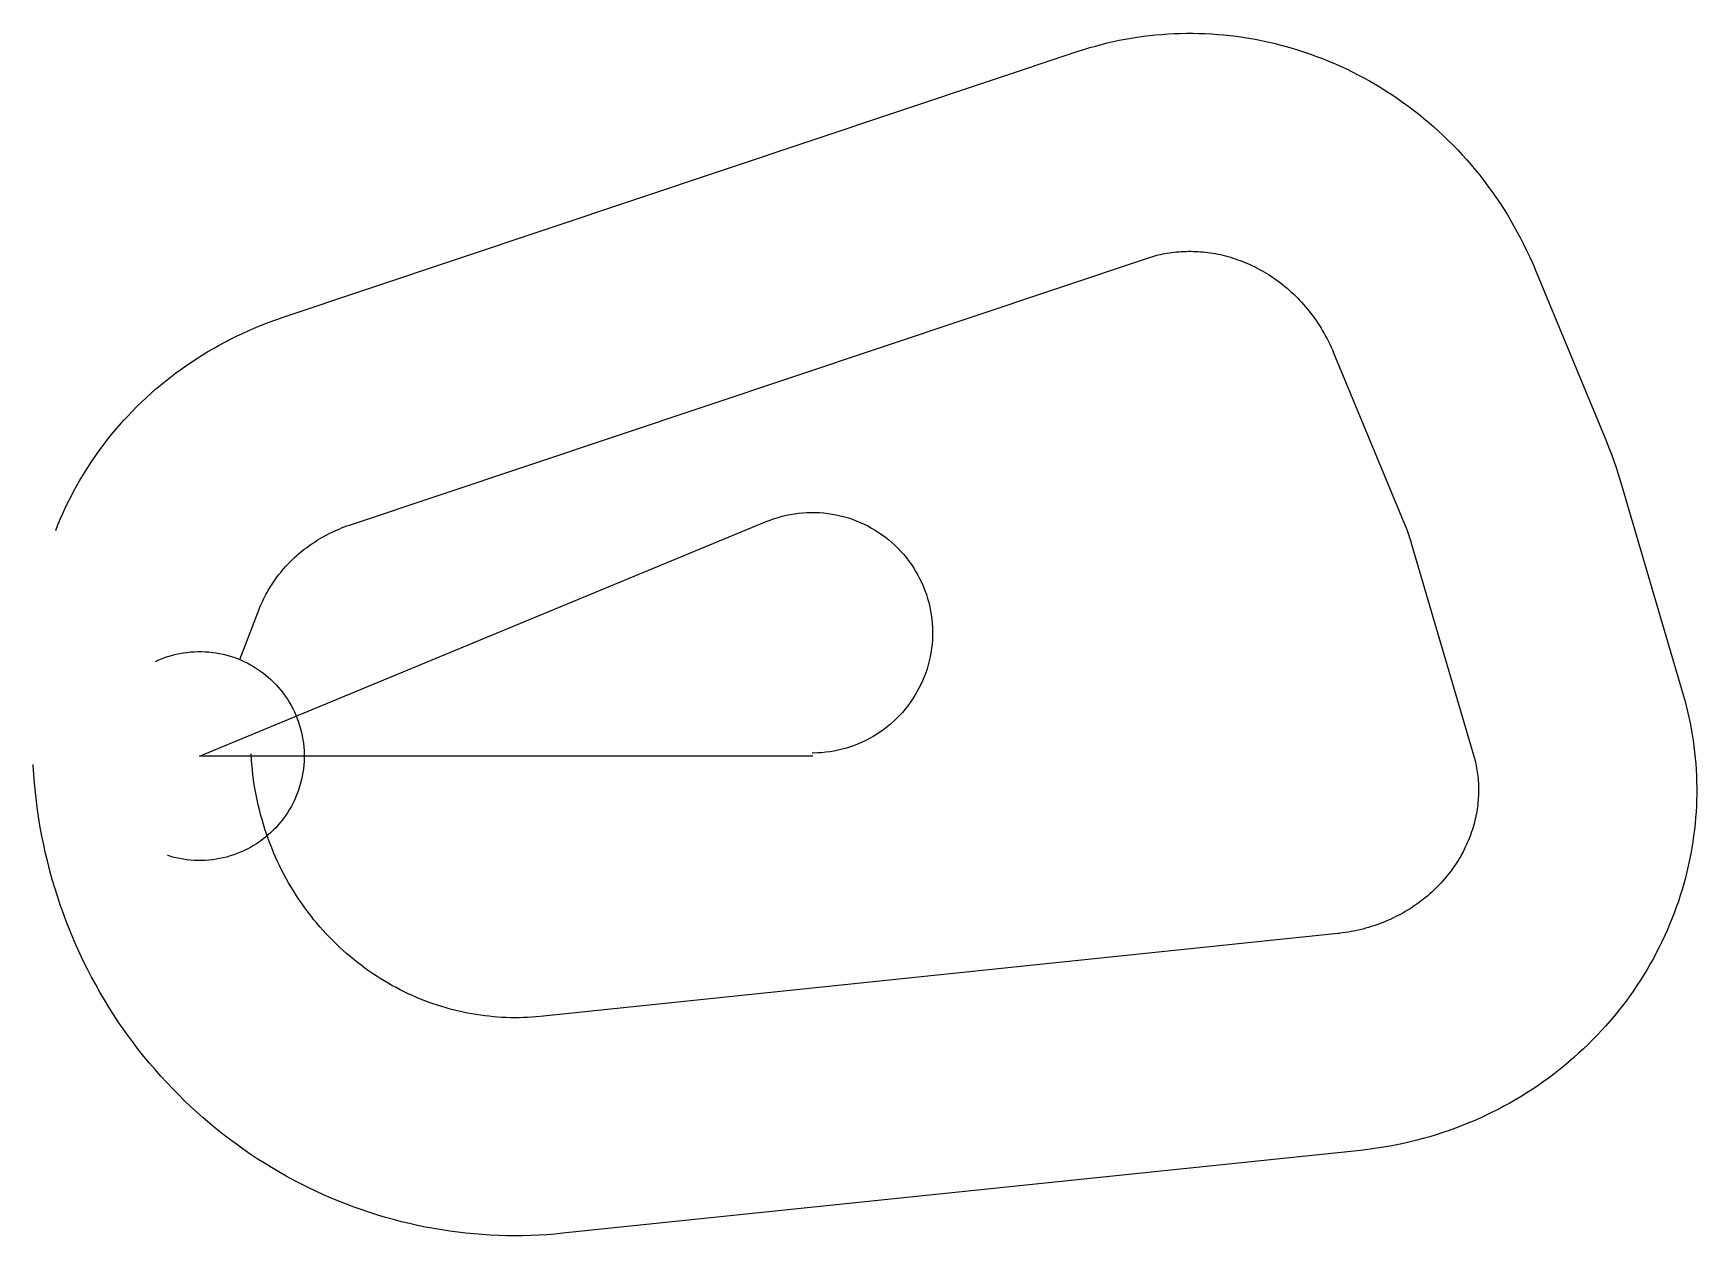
# Model space of a CAD drawing. Header units: metres. Extents: x -3509 to 31570, y -10120 to 15249.
import ezdxf

# ---------------------------------------------------------------- set-up
doc = ezdxf.new("R2010")
doc.units = ezdxf.units.M

msp = doc.modelspace()

# ---------------------------------------------------------------- linework, layer by layer
at = {"layer": 'Boundry', "color": 1}
for p, q in [((1718, 9242), (18526, 14868)), ((3179, 4880), (19986, 10506)), ((28161, 10268), (29665, 6638)), ((23911, 8508), (25415, 4878)), ((29964, 5789), (31283, 1295)), ((25550, 4494), (26869, 0)), ((844, 2037), (1254, 3098)), ((24001, -3743), (7182, -5492)), ((24477, -8318), (7658, -10067))]:
    msp.add_line(p, q, dxfattribs=at)
at = {"layer": 'NorminalTrack', "color": 1}
msp.add_lwpolyline([(12930, 0), (0, 0), (11946, 4947), (11946, 4947), (12028, 4980), (12112, 5009), (12196, 5036), (12281, 5060), (12368, 5080), (12454, 5098), (12542, 5113), (12630, 5124), (12718, 5133), (12806, 5138), (12895, 5140), (12983, 5140), (13072, 5136), (13160, 5129), (13248, 5119), (13336, 5106), (13423, 5090), (13510, 5070), (13595, 5048), (13680, 5023), (13764, 4995), (13847, 4964), (13929, 4930), (14010, 4893), (14089, 4854), (14167, 4811), (14243, 4766), (14318, 4719), (14391, 4669), (14462, 4616), (14532, 4561), (14599, 4503), (14664, 4443), (14728, 4381), (14789, 4317), (14847, 4251), (14904, 4182), (14958, 4112), (15009, 4040), (15058, 3966), (15104, 3890), (15148, 3813), (15189, 3735), (15227, 3655), (15262, 3573), (15295, 3491), (15324, 3407), (15351, 3323), (15375, 3237), (15395, 3151), (15413, 3064), (15428, 2977), (15439, 2889), (15448, 2801), (15453, 2713), (15455, 2624), (15455, 2535), (15451, 2447), (15444, 2359), (15434, 2271), (15421, 2183), (15404, 2096), (15385, 2009), (15363, 1923), (15338, 1839), (15310, 1754), (15279, 1671), (15245, 1590), (15208, 1509), (15169, 1430), (15126, 1352), (15081, 1275), (15034, 1201), (14984, 1128), (14931, 1057), (14876, 987), (14818, 920), (14758, 854), (14696, 791), (14632, 730), (14565, 672), (14497, 615), (14427, 561), (14355, 510), (14281, 461), (14205, 415), (14128, 371), (14050, 330), (13970, 292), (13888, 257), (13806, 224), (13722, 195), (13638, 168), (13552, 144), (13466, 124), (13379, 106), (13292, 91), (13204, 80), (13116, 71), (13028, 66), (12939, 64), (12917, 63)], dxfattribs=at)
at = {"layer": 'WindSpiral', "color": 5}
for points in [[(18526, 14868), (18647, 14908), (18769, 14945), (18892, 14980), (19015, 15013), (19140, 15044), (19265, 15073), (19391, 15100), (19517, 15125), (19644, 15147), (19772, 15167), (19900, 15185), (20029, 15201), (20158, 15215), (20288, 15226), (20418, 15235), (20548, 15242), (20679, 15247), (20810, 15249), (20941, 15249), (21073, 15247), (21204, 15242), (21336, 15235), (21468, 15226), (21600, 15214), (21732, 15201), (21863, 15184), (21995, 15166), (22127, 15145), (22258, 15122), (22389, 15096), (22520, 15069), (22651, 15038), (22781, 15006), (22911, 14971), (23041, 14934), (23170, 14895), (23298, 14853), (23426, 14809), (23554, 14762), (23680, 14714), (23807, 14663), (23932, 14610), (24057, 14554), (24181, 14496), (24304, 14436), (24426, 14374), (24547, 14310), (24667, 14243), (24787, 14174), (24905, 14103), (25022, 14030), (25138, 13954), (25253, 13877), (25367, 13797), (25480, 13715), (25591, 13632), (25701, 13546), (25810, 13458), (25917, 13368), (26023, 13276), (26127, 13182), (26230, 13086), (26331, 12988), (26431, 12889), (26529, 12787), (26625, 12684), (26720, 12578), (26813, 12471), (26905, 12362), (26994, 12252), (27082, 12139), (27168, 12025), (27252, 11910), (27334, 11792), (27415, 11673), (27493, 11553), (27569, 11431), (27643, 11307), (27716, 11182), (27786, 11056), (27854, 10928), (27919, 10799), (27983, 10669), (28045, 10537), (28104, 10404), (28161, 10269), (28161, 10268)], [(19986, 10506), (20031, 10521), (20076, 10534), (20121, 10548), (20167, 10560), (20214, 10571), (20261, 10582), (20308, 10592), (20356, 10602), (20404, 10610), (20452, 10618), (20501, 10625), (20550, 10631), (20599, 10636), (20649, 10640), (20699, 10644), (20749, 10646), (20800, 10648), (20851, 10649), (20902, 10649), (20953, 10648), (21004, 10646), (21056, 10644), (21107, 10640), (21159, 10636), (21211, 10630), (21263, 10624), (21316, 10616), (21368, 10608), (21420, 10599), (21473, 10589), (21525, 10578), (21577, 10565), (21630, 10552), (21682, 10538), (21735, 10523), (21787, 10507), (21839, 10490), (21891, 10472), (21943, 10454), (21995, 10434), (22047, 10413), (22098, 10391), (22150, 10368), (22201, 10344), (22252, 10319), (22302, 10294), (22353, 10267), (22403, 10239), (22453, 10210), (22502, 10181), (22551, 10150), (22600, 10118), (22648, 10086), (22696, 10052), (22744, 10017), (22791, 9982), (22838, 9945), (22884, 9908), (22930, 9870), (22975, 9830), (23020, 9790), (23064, 9749), (23107, 9707), (23150, 9664), (23193, 9620), (23234, 9575), (23275, 9530), (23316, 9483), (23356, 9436), (23395, 9388), (23433, 9339), (23471, 9289), (23508, 9238), (23544, 9186), (23579, 9134), (23614, 9081), (23647, 9027), (23680, 8972), (23712, 8917), (23743, 8861), (23774, 8804), (23803, 8746), (23831, 8688), (23859, 8629), (23886, 8569), (23911, 8509), (23911, 8508)], [(-3036, 4757), (-2988, 4877), (-2939, 4996), (-2887, 5114), (-2833, 5232), (-2777, 5349), (-2719, 5465), (-2658, 5580), (-2596, 5694), (-2531, 5808), (-2465, 5920), (-2396, 6032), (-2325, 6142), (-2252, 6251), (-2178, 6359), (-2101, 6467), (-2022, 6572), (-1941, 6677), (-1859, 6781), (-1774, 6883), (-1687, 6983), (-1599, 7083), (-1509, 7181), (-1416, 7278), (-1322, 7373), (-1227, 7466), (-1129, 7558), (-1030, 7649), (-929, 7738), (-826, 7825), (-722, 7911), (-615, 7995), (-508, 8077), (-398, 8157), (-288, 8236), (-175, 8313), (-61, 8388), (54, 8461), (171, 8532), (289, 8601), (409, 8668), (530, 8734), (652, 8797), (775, 8858), (900, 8917), (1026, 8974), (1153, 9029), (1282, 9082), (1411, 9133), (1542, 9181), (1673, 9227), (1718, 9242)], [(29665, 6638), (29719, 6503), (29772, 6366), (29822, 6229), (29870, 6090), (29915, 5950), (29958, 5810), (29964, 5789)], [(1254, 3098), (1272, 3143), (1291, 3187), (1310, 3232), (1331, 3277), (1352, 3321), (1374, 3366), (1398, 3410), (1422, 3454), (1446, 3497), (1472, 3540), (1499, 3584), (1526, 3626), (1554, 3669), (1583, 3711), (1613, 3753), (1644, 3794), (1676, 3836), (1709, 3876), (1742, 3917), (1776, 3956), (1811, 3996), (1847, 4035), (1884, 4073), (1922, 4111), (1960, 4149), (1999, 4186), (2039, 4222), (2080, 4258), (2122, 4294), (2164, 4328), (2207, 4362), (2251, 4396), (2296, 4429), (2341, 4461), (2387, 4492), (2434, 4523), (2481, 4553), (2530, 4583), (2579, 4611), (2628, 4639), (2679, 4666), (2729, 4693), (2781, 4718), (2833, 4743), (2886, 4767), (2940, 4790), (2994, 4812), (3048, 4834), (3104, 4854), (3159, 4874), (3179, 4880)], [(25415, 4878), (25439, 4817), (25463, 4756), (25486, 4694), (25507, 4631), (25528, 4567), (25547, 4503), (25550, 4494)], [(-932, 1998), (-861, 2029), (-790, 2058), (-718, 2085), (-645, 2108), (-571, 2130), (-496, 2148), (-421, 2164), (-345, 2178), (-269, 2188), (-192, 2196), (-115, 2202), (-38, 2204), (38, 2204), (115, 2202), (192, 2196), (269, 2188), (345, 2178), (421, 2164), (496, 2148), (571, 2130), (645, 2108), (718, 2085), (790, 2058), (861, 2029), (932, 1998), (1001, 1964), (1069, 1928), (1136, 1890), (1201, 1849), (1265, 1806), (1327, 1761), (1387, 1713), (1446, 1664), (1504, 1612), (1559, 1559), (1612, 1504), (1664, 1446), (1713, 1387), (1761, 1327), (1806, 1265), (1849, 1201), (1890, 1136), (1928, 1069), (1964, 1001), (1998, 932), (2029, 861), (2058, 790), (2085, 718), (2108, 645), (2130, 571), (2148, 496), (2164, 421), (2178, 345), (2188, 269), (2196, 192), (2202, 115), (2204, 38), (2204, -38), (2202, -115), (2196, -192), (2188, -269), (2178, -345), (2164, -421), (2148, -496), (2130, -571), (2108, -645), (2085, -718), (2058, -790), (2029, -861), (1998, -932), (1964, -1001), (1928, -1069), (1890, -1136), (1849, -1201), (1806, -1265), (1761, -1327), (1713, -1387), (1664, -1446), (1612, -1504), (1559, -1559), (1504, -1612), (1446, -1664), (1387, -1713), (1327, -1761), (1265, -1806), (1201, -1849), (1136, -1890), (1069, -1928), (1001, -1964), (932, -1998), (861, -2029), (790, -2058), (718, -2085), (645, -2108), (571, -2130), (496, -2148), (421, -2164), (345, -2178), (269, -2188), (192, -2196), (115, -2202), (38, -2204), (-38, -2204), (-115, -2202), (-192, -2196), (-269, -2188), (-345, -2178), (-421, -2164), (-496, -2148), (-571, -2130), (-645, -2108), (-681, -2097)], [(31283, 1295), (31316, 1177), (31348, 1058), (31377, 938), (31405, 818), (31430, 696), (31453, 575), (31475, 452), (31494, 329), (31511, 206), (31526, 82), (31539, -43), (31549, -167), (31558, -293), (31564, -418), (31568, -544), (31570, -670), (31569, -797), (31567, -923), (31562, -1050), (31555, -1177), (31546, -1304), (31535, -1431), (31521, -1558), (31505, -1685), (31487, -1811), (31466, -1938), (31444, -2065), (31419, -2191), (31392, -2317), (31362, -2443), (31331, -2569), (31297, -2694), (31261, -2818), (31222, -2943), (31182, -3067), (31139, -3190), (31094, -3313), (31047, -3435), (30997, -3556), (30945, -3677), (30892, -3797), (30836, -3917), (30777, -4035), (30717, -4153), (30655, -4270), (30590, -4385), (30523, -4500), (30454, -4614), (30383, -4727), (30310, -4839), (30235, -4950), (30158, -5059), (30079, -5168), (29998, -5275), (29914, -5381), (29829, -5485), (29742, -5589), (29653, -5691), (29562, -5791), (29469, -5890), (29375, -5988), (29278, -6084), (29180, -6178), (29080, -6271), (28978, -6362), (28874, -6452), (28769, -6540), (28662, -6626), (28553, -6711), (28442, -6794), (28330, -6874), (28217, -6954), (28102, -7031), (27985, -7106), (27867, -7179), (27748, -7251), (27627, -7320), (27504, -7388), (27381, -7453), (27256, -7516), (27129, -7577), (27002, -7636), (26873, -7693), (26743, -7748), (26612, -7801), (26480, -7851), (26347, -7899), (26213, -7945), (26077, -7988), (25941, -8030), (25804, -8069), (25666, -8105), (25527, -8139), (25388, -8171), (25247, -8201), (25106, -8228), (24965, -8252), (24822, -8275), (24680, -8294), (24536, -8311), (24477, -8318)], [(7182, -5492), (7094, -5501), (7005, -5508), (6915, -5513), (6826, -5517), (6736, -5519), (6646, -5520), (6556, -5519), (6465, -5516), (6375, -5512), (6284, -5507), (6193, -5499), (6102, -5490), (6011, -5480), (5920, -5468), (5829, -5454), (5738, -5439), (5647, -5422), (5556, -5403), (5466, -5383), (5375, -5361), (5285, -5338), (5195, -5313), (5105, -5286), (5015, -5258), (4926, -5228), (4837, -5196), (4748, -5163), (4660, -5128), (4572, -5092), (4485, -5053), (4398, -5014), (4312, -4972), (4226, -4930), (4141, -4885), (4056, -4839), (3972, -4791), (3889, -4742), (3806, -4691), (3724, -4639), (3643, -4585), (3563, -4530), (3483, -4473), (3404, -4414), (3326, -4354), (3249, -4293), (3173, -4230), (3098, -4166), (3023, -4100), (2950, -4033), (2878, -3964), (2807, -3894), (2737, -3822), (2668, -3750), (2600, -3675), (2533, -3600), (2468, -3523), (2404, -3445), (2341, -3366), (2279, -3285), (2218, -3203), (2159, -3120), (2101, -3035), (2045, -2950), (1990, -2863), (1936, -2776), (1884, -2687), (1833, -2597), (1784, -2506), (1736, -2413), (1690, -2320), (1645, -2226), (1602, -2131), (1560, -2035), (1520, -1938), (1482, -1840), (1445, -1742), (1410, -1642), (1376, -1542), (1345, -1441), (1315, -1339), (1286, -1236), (1260, -1133), (1235, -1029), (1212, -925), (1190, -820), (1171, -714), (1153, -608), (1138, -501), (1124, -394), (1111, -286), (1101, -178), (1093, -70), (1086, 39), (1086, 49)], [(26869, 0), (26880, -41), (26891, -82), (26902, -124), (26911, -166), (26920, -209), (26928, -252), (26936, -295), (26943, -339), (26949, -383), (26954, -427), (26959, -472), (26962, -516), (26965, -562), (26968, -607), (26969, -653), (26970, -699), (26970, -745), (26969, -791), (26967, -837), (26964, -884), (26961, -931), (26957, -978), (26952, -1025), (26946, -1072), (26939, -1120), (26931, -1167), (26923, -1215), (26914, -1262), (26903, -1310), (26892, -1358), (26880, -1405), (26867, -1453), (26853, -1501), (26839, -1548), (26823, -1596), (26807, -1643), (26789, -1690), (26771, -1738), (26752, -1785), (26732, -1832), (26711, -1879), (26689, -1925), (26666, -1972), (26642, -2018), (26618, -2064), (26592, -2110), (26566, -2155), (26538, -2201), (26510, -2246), (26481, -2290), (26451, -2335), (26420, -2378), (26388, -2422), (26355, -2465), (26322, -2508), (26287, -2550), (26252, -2592), (26216, -2634), (26179, -2675), (26141, -2715), (26102, -2755), (26062, -2794), (26022, -2833), (25981, -2872), (25939, -2909), (25896, -2946), (25852, -2983), (25807, -3019), (25762, -3054), (25716, -3089), (25669, -3123), (25621, -3156), (25573, -3188), (25524, -3220), (25474, -3251), (25423, -3281), (25372, -3311), (25320, -3339), (25267, -3367), (25214, -3394), (25160, -3420), (25105, -3446), (25050, -3470), (24994, -3494), (24937, -3516), (24880, -3538), (24823, -3559), (24764, -3579), (24705, -3598), (24646, -3616), (24586, -3633), (24526, -3649), (24465, -3664), (24404, -3678), (24342, -3691), (24280, -3703), (24217, -3713), (24154, -3723), (24091, -3732), (24027, -3740), (24001, -3743)], [(7658, -10067), (7490, -10084), (7321, -10097), (7151, -10107), (6982, -10114), (6811, -10118), (6641, -10120), (6471, -10118), (6300, -10113), (6129, -10106), (5958, -10095), (5787, -10081), (5616, -10065), (5446, -10045), (5275, -10022), (5105, -9997), (4935, -9968), (4765, -9937), (4595, -9902), (4426, -9864), (4258, -9824), (4090, -9780), (3922, -9733), (3755, -9684), (3589, -9631), (3424, -9576), (3259, -9517), (3095, -9456), (2933, -9391), (2771, -9324), (2610, -9254), (2450, -9181), (2291, -9105), (2133, -9026), (1977, -8944), (1822, -8860), (1668, -8773), (1515, -8683), (1364, -8590), (1215, -8494), (1067, -8396), (920, -8295), (775, -8191), (632, -8085), (490, -7976), (350, -7865), (212, -7751), (76, -7634), (-58, -7515), (-190, -7393), (-321, -7270), (-449, -7143), (-576, -7014), (-700, -6883), (-822, -6750), (-941, -6614), (-1059, -6476), (-1174, -6336), (-1287, -6194), (-1398, -6049), (-1506, -5903), (-1612, -5754), (-1715, -5604), (-1816, -5451), (-1914, -5297), (-2009, -5141), (-2102, -4982), (-2192, -4822), (-2280, -4661), (-2365, -4497), (-2447, -4332), (-2526, -4166), (-2603, -3998), (-2676, -3828), (-2747, -3657), (-2815, -3484), (-2879, -3310), (-2941, -3135), (-3000, -2959), (-3056, -2781), (-3109, -2602), (-3158, -2422), (-3205, -2241), (-3248, -2059), (-3289, -1876), (-3326, -1693), (-3360, -1508), (-3391, -1322), (-3418, -1136), (-3443, -950), (-3464, -762), (-3482, -574), (-3496, -386), (-3508, -197), (-3509, -180)]]:
    msp.add_lwpolyline(points, dxfattribs=at)

doc.saveas('drawing.dxf')
